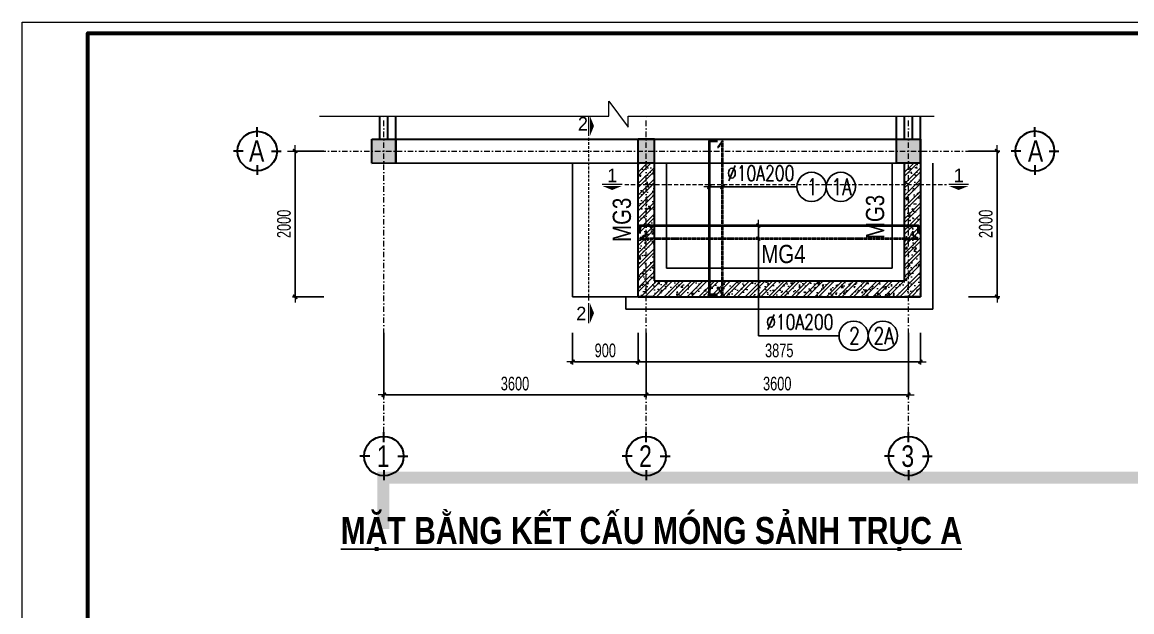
# Model space of a CAD drawing. Header units: millimetres. Extents: x -178395 to 493851, y -561170 to -280028.
# Drawn here: x -108675 to -88365, y -461455 to -450665 of the extents above; entities that cross this region are included whole.
import ezdxf
from ezdxf.enums import TextEntityAlignment as Align

# ---------------------------------------------------------------- set-up
doc = ezdxf.new("R2010")
doc.units = ezdxf.units.MM
doc.header["$MEASUREMENT"] = 0
doc.header["$PDMODE"] = 32
for name, pattern in [('DASHDOT', [1, 0.5, -0.25, 0, -0.25]), ('HIDDEN', [0.375, 0.25, -0.125]), ('HIDDEN2', [0.1875, 0.125, -0.0625])]:
    doc.linetypes.add(name, pattern=pattern)
doc.layers.get('Defpoints').update_dxf_attribs({"color": 1})
for name, color, linetype, lineweight in [('Dim', 252, 'Continuous', 13), ('hatch1', 136, 'Continuous', 9), ('Khungten_LCDI', 7, 'Continuous', 5), ('LC Dim', 8, 'Continuous', 18), ('LC Hatch', 252, 'Continuous', 9), ('LC Khac', 4, 'Continuous', 9), ('LC MANH DUT', 35, 'HIDDEN', 5), ('LC Net dam 1', 30, 'Continuous', 30), ('LC Net dam2', 6, 'Continuous', 40), ('LC Net thay', 63, 'Continuous', 25), ('LC Net truc', 79, 'DASHDOT', 13), ('LC Text1', 3, 'Continuous', 20), ('LC Text2', 7, 'Continuous', 25)]:
    doc.layers.add(name, color=color, linetype=linetype, lineweight=lineweight)
doc.layers.add('HATCH', color=7, linetype='Continuous')
doc.styles.add('1', font='vnsimli.shx', dxfattribs={"width": 0.6})
doc.styles.add('EG 1', font='VHAVANB.TTF')
doc.styles.add('HOATBIF', font='hoatbif.shx', dxfattribs={"width": 0.7})
doc.styles.add('Khungten', font='VHAVAN.TTF', dxfattribs={"width": 0.9, "height": 5000})
doc.styles.add('LC 1', font='VHAVANB.TTF')
doc.styles.add('LC 3', font='vnsimli.shx', dxfattribs={"width": 0.75})
doc.styles.add('LC3', font='VHARIALB.TTF', dxfattribs={"width": 0.8})
doc.styles.add('T2', font='VHARIAL.TTF', dxfattribs={"width": 0.8})
doc.styles.add('Tahoma', font='tahoma_0.ttf')
doc.styles.add('Title', font='VHBLACK.TTF', dxfattribs={"width": 0.8})
doc.dimstyles.new('1-100$7', dxfattribs={"dimtxt": 230, "dimasz": 300, "dimexe": 50, "dimexo": 300, "dimgap": 80, "dimtad": 1, "dimdec": 3, "dimzin": 12, "dimdsep": 46, "dimtxsty": '1', "dimblk1": 'ARCHTICK', "dimblk2": 'ARCHTICK', "dimsah": 1, "dimcen": 0.09, "dimdle": 160, "dimclrd": 6, "dimclre": 6, "dimclrt": 2, "dimadec": 3, "dimazin": 3, "dimtfac": 1, "dimtdec": 3, "dimtix": 1, "dimtmove": 2, "dimatfit": 3, "dimldrblk": 'DOTSMALL', "dimfxl": 1, "dimtolj": 1, "dimtzin": 15, "dimarcsym": 0})
doc.dimstyles.new('1-110', dxfattribs={"dimscale": 110, "dimtxt": 2.5, "dimasz": 0.35, "dimexe": 0.5, "dimexo": 1, "dimgap": 0.8, "dimtad": 1, "dimdec": 0, "dimzin": 0, "dimdsep": 46, "dimtxsty": 'HOATBIF', "dimblk1": 'DOT', "dimblk2": 'DOT', "dimsah": 1, "dimcen": -1, "dimdle": 1, "dimclrd": 256, "dimclre": 256, "dimclrt": 4, "dimadec": 3, "dimazin": 2, "dimtfac": 0.333333, "dimtdec": 0, "dimtix": 1, "dimtmove": 2, "dimatfit": 3, "dimldrblk": 'DOT', "dimfxl": 1, "dimtvp": 0.833333, "dimtolj": 1, "dimtzin": 0, "dimarcsym": 0})

# ---------------------------------------------------------------- blocks, each defined once
blk = doc.blocks.new('lcdi fix')
at = {"layer": 'Defpoints', "lineweight": 0}
blk.add_lwpolyline([(-1200, -14850), (-1200, 14850), (40800, 14850), (40800, -14850)], close=True, dxfattribs=at)
at = {"layer": 'Khungten_LCDI', "color": 5, "lineweight": 60}
blk.add_lwpolyline([(0, -14650), (0, 14650), (40600, 14650), (40600, -14650)], close=True, dxfattribs=at)
at = {"color": 7, "style": 'Khungten', "width": 0.8}
for tag, p in [('REVISION', (39499, -10746)), ('NGAYHT', (39546, -11609))]:
    blk.add_attdef(tag, text='', height=200, dxfattribs=at).set_placement(p, align=Align.CENTER)
at = {"layer": 'LC Text1', "color": 3, "style": 'LC 1', "width": 1.834006}
for tag, p, p2 in [('TENBANVE1', (36913, -8886), (40339, -8886)), ('TENBANVE2', (36913, -9562), (40339, -9562))]:
    blk.add_attdef(tag, text='', height=250, dxfattribs=at).set_placement(p, p2, align=Align.FIT)
at = {"layer": 'LC Text1', "style": 'Title', "width": 0.7}
blk.add_attdef('SOBANVE', text='', height=250, dxfattribs=at).set_placement((39562, -13896), align=Align.CENTER)
blk = doc.blocks.new('DOT')
at = {"layer": 'LC Dim'}
blk.add_line((-3, 0), (3, 0), dxfattribs=at)
at = {"layer": 'LC Dim', "color": 4}
blk.add_line((-1, -1), (1, 1), dxfattribs=at)
blk.add_lwpolyline([(0.5, 1), (-1, -0.5), (-0.5, -1), (1, 0.5)], close=True, dxfattribs=at)
blk = doc.blocks.new('*D676')
at = {"layer": 'Defpoints', "color": 0, "ltscale": 2, "transparency": 16777216}
for p in [(-103054, -453023), (-103678, -455690), (-103054, -455690)]:
    blk.add_point(p, dxfattribs=at)
at = {"layer": 'LC Dim', "lineweight": -2, "ltscale": 2, "transparency": 16777216}
for p, q in [((-103154, -453023), (-103728, -453023)), ((-103678, -453058), (-103678, -455655)), ((-103154, -455690), (-103728, -455690))]:
    blk.add_line(p, q, dxfattribs=at)
at = {"layer": 'LC Dim', "lineweight": -2, "ltscale": 2, "transparency": 16777216, "xscale": 35, "yscale": 35, "zscale": 35}
for p, rotation in [((-103678, -453023), 90), ((-103678, -455690), 270)]:
    blk.add_blockref('DOT', p, dxfattribs=dict(at, rotation=rotation))
at = {"layer": 'LC Dim', "color": 4, "ltscale": 2, "transparency": 16777216, "insert": (-103883, -454356), "char_height": 250, "attachment_point": 5, "rotation": 90, "style": 'HOATBIF'}
blk.add_mtext('\\A1;2000', dxfattribs=at)
blk = doc.blocks.new('_Dot')
at = {"color": 0, "linetype": 'ByBlock', "lineweight": -2}
blk.add_line((-0.5, 0), (-1, 0), dxfattribs=at)
at = {"color": 0, "linetype": 'ByBlock', "const_width": 0.5}
blk.add_lwpolyline([(-0.25, 0, 1), (0.25, 0, 1)], format="xyb", close=True, dxfattribs=at)
blk = doc.blocks.new('KyHieu TrucDinhVi')
at = {"color": 7, "lineweight": 30}
for p, q in [((0, 2.36), (0, 4)), ((-2.36, 0), (-4, 0)), ((2.36, 0), (4, 0)), ((0, -2.36), (0, -4))]:
    blk.add_line(p, q, dxfattribs=at)
blk.add_circle((0, 0), 3.3, dxfattribs=at)
at = {"ltscale": 20, "style": 'Tahoma'}
blk.add_attdef('AA', text='', height=3, dxfattribs=at).set_placement((0, 0), align=Align.MIDDLE_CENTER)
blk = doc.blocks.new('*D677')
at = {"layer": 'Defpoints', "color": 0, "ltscale": 2, "transparency": 16777216}
for p in [(-91456, -453023), (-91456, -455690), (-90832, -455690)]:
    blk.add_point(p, dxfattribs=at)
at = {"layer": 'LC Dim', "lineweight": -2, "ltscale": 2, "transparency": 16777216}
for p, q in [((-91356, -453023), (-90782, -453023)), ((-90832, -453058), (-90832, -455655)), ((-91356, -455690), (-90782, -455690))]:
    blk.add_line(p, q, dxfattribs=at)
at = {"layer": 'LC Dim', "lineweight": -2, "ltscale": 2, "transparency": 16777216, "xscale": 35, "yscale": 35, "zscale": 35}
for p, rotation in [((-90832, -453023), 90), ((-90832, -455690), 270)]:
    blk.add_blockref('DOT', p, dxfattribs=dict(at, rotation=rotation))
at = {"layer": 'LC Dim', "color": 4, "ltscale": 2, "transparency": 16777216, "insert": (-91037, -454356), "char_height": 250, "attachment_point": 5, "rotation": 90, "style": 'HOATBIF'}
blk.add_mtext('\\A1;2000', dxfattribs=at)
blk = doc.blocks.new('*D678')
at = {"layer": 'Defpoints', "color": 0, "ltscale": 2, "transparency": 16777216}
for p in [(-98602, -456249), (-97402, -456249), (-97402, -456878)]:
    blk.add_point(p, dxfattribs=at)
at = {"layer": 'LC Dim', "lineweight": -2, "ltscale": 2, "transparency": 16777216}
for p, q in [((-98602, -456349), (-98602, -456928)), ((-97402, -456349), (-97402, -456928)), ((-98567, -456878), (-97437, -456878))]:
    blk.add_line(p, q, dxfattribs=at)
at = {"layer": 'LC Dim', "lineweight": -2, "ltscale": 2, "transparency": 16777216, "xscale": 35, "yscale": 35, "zscale": 35, "rotation": 180}
blk.add_blockref('DOT', (-98602, -456878), dxfattribs=at)
at = {"layer": 'LC Dim', "lineweight": -2, "ltscale": 2, "transparency": 16777216, "xscale": 35, "yscale": 35, "zscale": 35}
blk.add_blockref('DOT', (-97402, -456878), dxfattribs=at)
at = {"layer": 'LC Dim', "color": 4, "ltscale": 2, "transparency": 16777216, "insert": (-98002, -456673), "char_height": 250, "attachment_point": 5, "style": 'HOATBIF'}
blk.add_mtext('\\A1;900', dxfattribs=at)
blk = doc.blocks.new('*D679')
at = {"layer": 'Defpoints', "color": 0, "ltscale": 2, "transparency": 16777216}
for p in [(-97402, -456249), (-92235, -456249), (-92235, -456878)]:
    blk.add_point(p, dxfattribs=at)
at = {"layer": 'LC Dim', "lineweight": -2, "ltscale": 2, "transparency": 16777216}
for p, q in [((-97402, -456349), (-97402, -456928)), ((-92235, -456349), (-92235, -456928)), ((-97367, -456878), (-92270, -456878))]:
    blk.add_line(p, q, dxfattribs=at)
at = {"layer": 'LC Dim', "lineweight": -2, "ltscale": 2, "transparency": 16777216, "xscale": 35, "yscale": 35, "zscale": 35, "rotation": 180}
blk.add_blockref('DOT', (-97402, -456878), dxfattribs=at)
at = {"layer": 'LC Dim', "lineweight": -2, "ltscale": 2, "transparency": 16777216, "xscale": 35, "yscale": 35, "zscale": 35}
blk.add_blockref('DOT', (-92235, -456878), dxfattribs=at)
at = {"layer": 'LC Dim', "color": 4, "ltscale": 2, "transparency": 16777216, "insert": (-94818, -456673), "char_height": 250, "attachment_point": 5, "style": 'HOATBIF'}
blk.add_mtext('\\A1;3875', dxfattribs=at)
blk = doc.blocks.new('*D680')
at = {"layer": 'Defpoints', "color": 0, "ltscale": 2, "transparency": 16777216}
for p in [(-102055, -456249), (-97255, -456249), (-97255, -457485)]:
    blk.add_point(p, dxfattribs=at)
at = {"layer": 'LC Dim', "lineweight": -2, "ltscale": 2, "transparency": 16777216}
for p, q in [((-102055, -456349), (-102055, -457535)), ((-97255, -456349), (-97255, -457535)), ((-102020, -457485), (-97290, -457485))]:
    blk.add_line(p, q, dxfattribs=at)
at = {"layer": 'LC Dim', "lineweight": -2, "ltscale": 2, "transparency": 16777216, "xscale": 35, "yscale": 35, "zscale": 35, "rotation": 180}
blk.add_blockref('DOT', (-102055, -457485), dxfattribs=at)
at = {"layer": 'LC Dim', "lineweight": -2, "ltscale": 2, "transparency": 16777216, "xscale": 35, "yscale": 35, "zscale": 35}
blk.add_blockref('DOT', (-97255, -457485), dxfattribs=at)
at = {"layer": 'LC Dim', "color": 4, "ltscale": 2, "transparency": 16777216, "insert": (-99655, -457280), "char_height": 250, "attachment_point": 5, "style": 'HOATBIF'}
blk.add_mtext('\\A1;3600', dxfattribs=at)
blk = doc.blocks.new('*D681')
at = {"layer": 'Defpoints', "color": 0, "ltscale": 2, "transparency": 16777216}
for p in [(-97255, -456249), (-92455, -456249), (-92455, -457485)]:
    blk.add_point(p, dxfattribs=at)
at = {"layer": 'LC Dim', "lineweight": -2, "ltscale": 2, "transparency": 16777216}
for p, q in [((-97255, -456349), (-97255, -457535)), ((-92455, -456349), (-92455, -457535)), ((-97220, -457485), (-92490, -457485))]:
    blk.add_line(p, q, dxfattribs=at)
at = {"layer": 'LC Dim', "lineweight": -2, "ltscale": 2, "transparency": 16777216, "xscale": 35, "yscale": 35, "zscale": 35, "rotation": 180}
blk.add_blockref('DOT', (-97255, -457485), dxfattribs=at)
at = {"layer": 'LC Dim', "lineweight": -2, "ltscale": 2, "transparency": 16777216, "xscale": 35, "yscale": 35, "zscale": 35}
blk.add_blockref('DOT', (-92455, -457485), dxfattribs=at)
at = {"layer": 'LC Dim', "color": 4, "ltscale": 2, "transparency": 16777216, "insert": (-94855, -457280), "char_height": 250, "attachment_point": 5, "style": 'HOATBIF'}
blk.add_mtext('\\A1;3600', dxfattribs=at)
blk = doc.blocks.new('TIEUDE1')
at = {"layer": 'LC Text2', "color": 7, "style": 'LC 1'}
blk.add_attdef('TIªU§Ò', text='', height=5, dxfattribs=at).set_placement((0, 0), align=Align.BOTTOM_CENTER)
blk.add_attdef('TL', text='', height=3, dxfattribs=at).set_placement((0, -2), align=Align.TOP_CENTER)

msp = doc.modelspace()

# ---------------------------------------------------------------- hatches: boundary and pattern name
at = {"layer": 'HATCH', "ltscale": 750}
h = msp.add_hatch(dxfattribs=at)
h.set_pattern_fill('ANSI31', color=256)
h.set_pattern_definition([(45, (0, 0), (-0.088388347648, 0.088388347648), [])])
edge = h.paths.add_edge_path()
edge.add_line((-102174, -459940.5), (-102174, -458890.5))
edge.add_line((-102174, -458890.5), (-59954, -458890.5))
edge.add_line((-59954, -458890.5), (-59954, -459940.5))
edge.add_line((-60174, -459940.5), (-60174, -459110.5))
edge.add_line((-60174, -459110.5), (-101954, -459110.5))
edge.add_line((-101954, -459110.5), (-101954, -459940.5))
at = {"layer": 'LC Hatch', "ltscale": 250}
h = msp.add_hatch(dxfattribs=at)
h.set_pattern_fill('BTCT', color=256, scale=40)
h.set_pattern_definition([(50, (-337925.7, -3e-10), (286.90407, -25.10085), [30, -330]), (355, (-337925.7, -3e-10), (-55.50053, 300.87685), [24, -264]), (100.4514, (-337901.78, -2.1), (231.40375, 275.77582), [25.49608, -280.45684]), (46.1842, (-337925.7, 80), (426.89642, -66.2076), [45, -495]), (96.6356, (-337890.1, 74.5), (373.86508, 389.64715), [38.2441, -420.6852]), (351.1842, (-337925.7, 80), (373.86478, 389.64744), [36, -396]), (21, (-337885.7, 60), (238.76282, -161.04756), [30, -330]), (326, (-337885.7, 60), (97.32613, 290.06002), [24, -264]), (71.4514, (-337865.8, 46.58), (336.08905, 129.0122), [25.49608, -280.45684]), (37.5, (-337925.69, -3e-10), (4.863942, 133.157542), [0, -260.8, 0, -268, 0, -265]), (7.5, (-337925.69, -3e-10), (105.227815, 157.764685), [0, -152.8, 0, -254.8, 0, -101]), (327.5, (-338014.89, -3e-10), (213.528974, -9.021949), [0, -100, 0, -312, 0, -414]), (317.5, (-338054.9, -3e-10), (233.27447, 40.04199), [0, -130, 0, -207.2, 0, -294]), (45, (-337925.69, -3e-10), (-106.066017, 106.066017), []), (45, (-337854.98, -3e-10), (-106.066017, 106.066017), [])])
h.paths.add_polyline_path([(-101835.1, -452802.9), (-102275.1, -452802.9), (-102275.1, -453243.1), (-101835.1, -453242.9)])
h.paths.add_polyline_path([(-97109.7, -452802.9), (-97403, -452802.9), (-97403, -453240.4), (-97109.7, -453240.3)])
h.paths.add_polyline_path([(-92235.1, -452802.9), (-92675.1, -452802.9), (-92675.1, -453242.9), (-92235.1, -453242.9)])
h = msp.add_hatch(dxfattribs=at)
h.set_pattern_fill('BTCT', color=256, scale=40)
h.set_pattern_definition([(50, (-13248.9, 63706.53), (286.90407, -25.10085), [30, -330]), (355, (-13248.9, 63706.53), (-55.50053, 300.87685), [24, -264]), (100.4514, (-13225, 63704.44), (231.40375, 275.77582), [25.49608, -280.45684]), (46.1842, (-13248.9, 63786.53), (426.89642, -66.2076), [45, -495]), (96.6356, (-13213.33, 63781), (373.86508, 389.64715), [38.2441, -420.6852]), (351.1842, (-13248.9, 63786.53), (373.86478, 389.64744), [36, -396]), (21, (-13208.9, 63766.53), (238.76282, -161.04756), [30, -330]), (326, (-13208.9, 63766.53), (97.32613, 290.06002), [24, -264]), (71.4514, (-13189, 63753.1), (336.08905, 129.0122), [25.49608, -280.45684]), (37.5, (-13248.91, 63706.53), (4.863942, 133.157542), [0, -260.8, 0, -268, 0, -265]), (7.5, (-13248.9, 63706.53), (105.227815, 157.764685), [0, -152.8, 0, -254.8, 0, -101]), (327.5, (-13338.11, 63706.53), (213.528974, -9.021949), [0, -100, 0, -312, 0, -414]), (317.5, (-13378.1, 63706.53), (233.27447, 40.04199), [0, -130, 0, -207.2, 0, -294]), (45, (-13248.9, 63706.53), (-106.066017, 106.066017), []), (45, (-13178.2, 63706.53), (-106.066017, 106.066017), [])])
h.paths.add_polyline_path([(-97401.7, -455689.5), (-92235.1, -455689.5), (-92233.8, -455689.5), (-92235.1, -453242.9), (-92527.1, -453242.9), (-92527.1, -455396.5), (-97108.6, -455396.5), (-97109.7, -453242.9), (-97401.7, -453242.9)])

# ---------------------------------------------------------------- linework, layer by layer
at = {"layer": 'hatch1'}
msp.add_lwpolyline([(-103233.7, -452387.1), (-97936.1, -452387.1), (-97936.1, -452108.9), (-97584.8, -452588.9), (-97584.8, -452387.1), (-91980.2, -452387.1)], dxfattribs=at)
at = {"layer": 'LC Khac', "color": 1, "ltscale": 2}
for p, q in [((-98308.8, -452382.8), (-98308.8, -452746.9)), ((-97694.3, -453635.9), (-98058.4, -453635.9)), ((-91351.3, -453635.9), (-91715.4, -453635.9)), ((-98308.8, -455806.9), (-98308.8, -456171))]:
    msp.add_line(p, q, dxfattribs=at)
for points in [[(-98208.3, -452564.8, 0, 353.6, 0), (-98281.4, -452564.8, 206.3, 206.3, 0)], [(-97876.4, -453736.4, 0, 353.6, 0), (-97876.4, -453663.3, 206.3, 206.3, 0)], [(-91533.4, -453736.4, 0, 353.6, 0), (-91533.4, -453663.3, 206.3, 206.3, 0)], [(-98208.3, -455988.9, 0, 353.6, 0), (-98281.4, -455988.9, 206.3, 206.3, 0)]]:
    msp.add_lwpolyline(points, format="xyseb", dxfattribs=at)
at = {"layer": 'LC MANH DUT', "ltscale": 200}
msp.add_line((-98308.8, -452783.4), (-98308.8, -455774), dxfattribs=at)
at = {"layer": 'LC MANH DUT', "ltscale": 300}
msp.add_line((-97644.6, -453635.9), (-91755, -453635.9), dxfattribs=at)
at = {"layer": 'LC Net dam 1', "ltscale": 500}
for p, q in [((-102128.4, -452802.9), (-102128.4, -452387.1)), ((-101981.7, -452802.9), (-101981.7, -452387.1)), ((-101835.1, -453242.9), (-101835.1, -452387.1)), ((-92675.1, -453242.9), (-92675.1, -452387.1)), ((-92528.4, -452802.9), (-92528.4, -452387.1)), ((-92381.7, -452802.9), (-92381.7, -452387.1)), ((-92235.1, -453242.9), (-92235.1, -452387.1)), ((-102275.1, -452802.9), (-101835.1, -452802.9)), ((-102275.1, -453243.1), (-102275.1, -452802.9)), ((-101835.1, -452802.9), (-92675.1, -452802.9)), ((-101835.1, -452802.9), (-101835.1, -453242.9)), ((-97403, -452802.8), (-97109.7, -452802.8)), ((-102275.1, -453243.1), (-92675.1, -453237.9)), ((-97401.7, -455689.5), (-97401.7, -453242.9)), ((-97109.7, -453242.9), (-97108.6, -455396.5)), ((-92527.1, -455396.5), (-92527.1, -453242.9)), ((-92235.1, -453242.9), (-92233.8, -455689.5)), ((-97108.6, -455396.5), (-92527.1, -455396.5)), ((-97401.7, -455689.5), (-92235.1, -455689.5)), ((-97108.4, -455689.5), (-97401.7, -455689.5)), ((-92233.8, -455689.5), (-92527.1, -455689.5))]:
    msp.add_line(p, q, dxfattribs=at)
at = {"layer": 'LC Net dam 1', "ltscale": 2}
msp.add_line((-101835.1, -453242.9), (-101835.1, -452802.9), dxfattribs=at)
at = {"layer": 'LC Net dam 1', "ltscale": 500}
for points in [[(-97403, -452802.8), (-97109.7, -452802.8), (-97109.7, -453242.9), (-97403, -453242.9)], [(-92675.1, -452802.9), (-92235.1, -452802.9), (-92235.1, -453242.9), (-92675.1, -453242.9)]]:
    msp.add_lwpolyline(points, close=True, dxfattribs=at)
at = {"layer": 'LC Net dam2'}
for points in [[(-95949.8, -455655.4), (-96096.3, -455655.4), (-96096.3, -452839.2), (-95949.8, -452839.2)], [(-97371.1, -454533.8), (-97371.1, -454387.3), (-92277.9, -454387.3), (-92277.9, -454533.8)]]:
    msp.add_lwpolyline(points, dxfattribs=at)
at = {"layer": 'LC Net dam2', "linetype": 'HIDDEN2', "ltscale": 2}
for points in [[(-95943.4, -455510.3), (-95857.7, -455655.4), (-95857.7, -452839.2), (-95946, -452965.4)], [(-97226, -454540.2), (-97371.1, -454625.9), (-92277.9, -454625.9), (-92404.1, -454537.6)]]:
    msp.add_lwpolyline(points, dxfattribs=at)
at = {"layer": 'LC Net thay', "ltscale": 2}
for p, q in [((-98601.7, -453242.9), (-98601.7, -455689.5)), ((-96882.7, -453242.7), (-96881.7, -455169.5)), ((-92754.1, -453242.9), (-92675.1, -453242.8)), ((-92754.1, -455169.5), (-92754.1, -453242.9)), ((-92008.1, -453242.7), (-92006.6, -455916.5)), ((-96881.7, -455169.5), (-92754.1, -455169.5)), ((-97401.7, -455689.5), (-98601.7, -455689.5)), ((-97628.7, -455916.5), (-97628.7, -455689.5)), ((-97628.7, -455916.5), (-92006.6, -455916.5))]:
    msp.add_line(p, q, dxfattribs=at)
at = {"layer": 'LC Net truc', "ltscale": 200}
for p, q in [((-102055.1, -458169.1), (-102055.1, -452387.1)), ((-97255.1, -458169.1), (-97255.1, -452387.1)), ((-92455.1, -458169.1), (-92455.1, -452387.1)), ((-103818.2, -453022.9), (-91259.5, -453022.9))]:
    msp.add_line(p, q, dxfattribs=at)
at = {"layer": 'LC Net truc', "ltscale": 250}
msp.add_lwpolyline([(-92675.1, -452802.9), (-92235.1, -452802.9), (-92235.1, -453237.6), (-92675.1, -453237.6)], close=True, dxfattribs=at)
at = {"layer": 'LC Text2', "ltscale": 100}
for centre in [(-94226.7, -453678.9), (-93691.6, -453678.9), (-93456.5, -456402.6), (-92921.4, -456402.6)]:
    msp.add_circle(centre, 267.5, dxfattribs=at)

# ---------------------------------------------------------------- block references
at = {"layer": 'LC Net thay'}
msp.add_blockref('lcdi fix', (-107474.7, -465515.4), dxfattribs=at)
at = {"layer": 'LC Text1'}
ref = msp.add_blockref('KyHieu TrucDinhVi', (-104371.4, -453022.9), dxfattribs=dict(at, xscale=109.33333306, yscale=109.33333306, zscale=109.33333306))
ref.add_attrib('AA', 'a', dxfattribs={"layer": '0', "ltscale": 20, "height": 393.6, "style": 'EG 1', "width": 0.8}).set_placement((-104383.2, -453022.9), align=Align.MIDDLE_CENTER)
ref = msp.add_blockref('KyHieu TrucDinhVi', (-90138.8, -453022.9), dxfattribs=dict(at, xscale=-109.33333306, yscale=109.33333306, zscale=109.33333306))
ref.add_attrib('AA', 'a', dxfattribs={"layer": '0', "ltscale": 20, "height": 393.6, "style": 'EG 1', "width": 0.8}).set_placement((-90126.7, -453022.9), align=Align.MIDDLE_CENTER)
ref = msp.add_blockref('KyHieu TrucDinhVi', (-102055.1, -458606.4), dxfattribs=dict(at, xscale=109.33333306, yscale=109.33333306, zscale=109.33333306))
ref.add_attrib('AA', '1', dxfattribs={"layer": '0', "ltscale": 20, "height": 393.6, "style": 'EG 1', "width": 0.8}).set_placement((-102066.9, -458606.4), align=Align.MIDDLE_CENTER)
ref = msp.add_blockref('KyHieu TrucDinhVi', (-97255.1, -458606.4), dxfattribs=dict(at, xscale=109.33333306, yscale=109.33333306, zscale=109.33333306))
ref.add_attrib('AA', '2', dxfattribs={"layer": '0', "ltscale": 20, "height": 393.6, "style": 'EG 1', "width": 0.8}).set_placement((-97266.9, -458606.4), align=Align.MIDDLE_CENTER)
ref = msp.add_blockref('KyHieu TrucDinhVi', (-92455.1, -458606.4), dxfattribs=dict(at, xscale=109.33333306, yscale=109.33333306, zscale=109.33333306))
ref.add_attrib('AA', '3', dxfattribs={"layer": '0', "ltscale": 20, "height": 393.6, "style": 'EG 1', "width": 0.8}).set_placement((-92466.9, -458606.4), align=Align.MIDDLE_CENTER)
at = {"layer": 'LC Text2'}
ref = msp.add_blockref('TIEUDE1', (-97159.4, -460360.2), dxfattribs=dict(at, xscale=100.0000000001919, yscale=100.0000000001919, zscale=100.0000000001919))
ref.add_attrib('TIªU§Ò', '%%UmÆt b»ng kÕt cÊu mãng s¶nh trôc a', dxfattribs={"color": 7, "height": 492.441, "style": 'LC3', "width": 0.8}).set_placement((-97159.4, -460360.2), align=Align.BOTTOM_CENTER)

# ---------------------------------------------------------------- texts
at = {"ltscale": 2, "style": 'LC 1'}
for tag, text, p in [('2', '', (-98411.2, -452523.6)), ('1', 'B', (-97876.4, -453469.2)), ('1', 'B', (-91533.4, -453469.2)), ('2', 'A', (-98441.6, -455995.7))]:
    msp.add_attdef(tag, text=text, height=247.5, dxfattribs=at).set_placement(p, align=Align.MIDDLE_CENTER)
at = {"layer": 'LC Text2', "linetype": 'ByBlock', "style": 'LC 3', "width": 0.75}
for p in [(-95774.5, -453568), (-95058.2, -456291.8)]:
    msp.add_text('%%C10A200', height=277.78, dxfattribs=at).set_placement(p)
at = {"layer": 'LC Text2', "ltscale": 100, "style": 'LC 3', "width": 0.75}
for s, height, p in [('1', 305.6, (-94211.6, -453678.9)), ('1A', 305.56, (-93676.5, -453678.9)), ('2', 305.6, (-93441.4, -456402.6)), ('2A', 305.56, (-92906.3, -456402.6))]:
    msp.add_text(s, height=height, dxfattribs=at).set_placement(p, align=Align.MIDDLE_CENTER)
at = {"layer": 'LC Text2', "style": 'T2', "width": 0.8}
for p in [(-97532.9, -454684.8), (-92897.8, -454632.8)]:
    msp.add_text('mg3', height=333.33, rotation=90, dxfattribs=at).set_placement(p)
msp.add_text('mg4', height=333.33, dxfattribs=at).set_placement((-95145.5, -455073.6))

# ---------------------------------------------------------------- dimensions: what is measured, and where the dimension line sits
at = {"layer": 'LC Dim', "ltscale": 2}
for base, p1, p2, picture, middle in [((-103678.2, -455689.5), (-103054.3, -453022.9), (-103054.3, -455689.5), '*D676', (-103883.2, -454356.2)), ((-90831.9, -455689.5), (-91455.8, -453022.9), (-91455.8, -455689.5), '*D677', (-91036.9, -454356.2))]:
    dim = msp.add_linear_dim(base=base, p1=p1, p2=p2, angle=90, dimstyle='1-110', override={"dimscale": 100, "dimlfac": 0.75}, dxfattribs=at)
    dim.commit()
    dim.dimension.update_dxf_attribs({"geometry": picture, "text_midpoint": middle})
for base, p1, p2, picture, middle in [((-97255.1, -457485), (-102055.1, -456248.6), (-97255.1, -456248.6), '*D680', (-99655.1, -457280)), ((-97401.7, -456878.2), (-98601.7, -456248.6), (-97401.7, -456248.6), '*D678', (-98001.7, -456673.2)), ((-92235.1, -456878.2), (-97401.7, -456248.6), (-92235.1, -456248.6), '*D679', (-94818.4, -456673.2)), ((-92455.1, -457485), (-97255.1, -456248.6), (-92455.1, -456248.6), '*D681', (-94855.1, -457280))]:
    dim = msp.add_linear_dim(base=base, p1=p1, p2=p2, dimstyle='1-110', override={"dimscale": 100, "dimlfac": 0.75}, dxfattribs=at)
    dim.commit()
    dim.dimension.update_dxf_attribs({"geometry": picture, "text_midpoint": middle})

# ---------------------------------------------------------------- leaders
at = {"layer": 'Dim'}
for points in [[(-96096.3, -453678.9), (-95762.7, -453678.9), (-94494.2, -453678.9)], [(-95857.7, -453678.9), (-95762.7, -453678.9), (-94494.2, -453678.9)], [(-95199.9, -454387.3), (-95199.9, -456402.6), (-93724, -456402.6)], [(-95199.9, -454625.9), (-95199.9, -456402.6), (-93724, -456402.6)]]:
    msp.add_leader(points, dimstyle='1-100$7', override={"dimscale": 100, "dimtxt": 2.5, "dimasz": 0.35, "dimexe": 0.5, "dimexo": 0, "dimgap": 0.8, "dimdec": 0, "dimzin": 0, "dimtxsty": 'HOATBIF', "dimcen": -1, "dimdle": 1, "dimclrd": 256, "dimclre": 256, "dimclrt": 4, "dimazin": 2, "dimtfac": 0.333333, "dimtdec": 0, "dimldrblk": 'DOT', "dimtvp": 0.833333, "dimtzin": 0}, dxfattribs=at)

doc.saveas('drawing.dxf')
